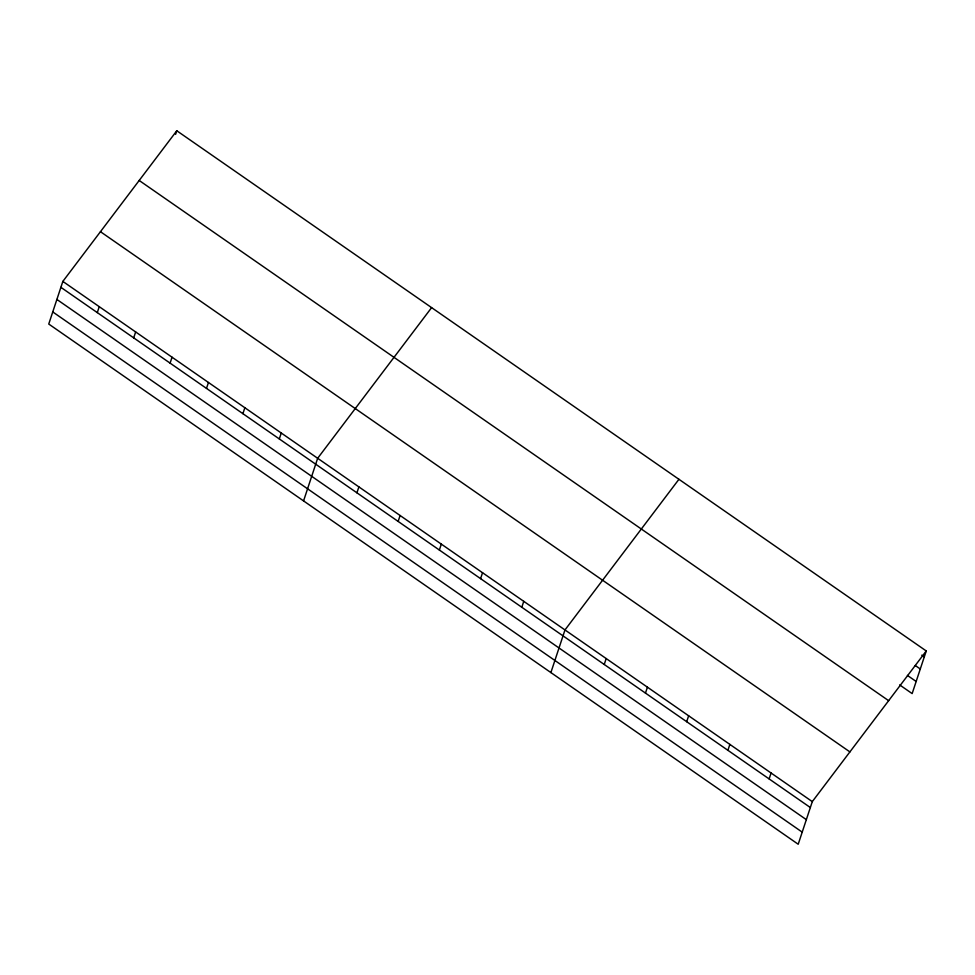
<?xml version="1.0" encoding="UTF-8"?>
<svg xmlns="http://www.w3.org/2000/svg" width="975" height="975" viewBox="0 0 975 975"><rect width="100%" height="100%" fill="white"/><g stroke="black" fill="none" stroke-linecap="round" stroke-linejoin="round"><path stroke-width="1.46" d="M62.851 281.409L48.75 324.041L798.208 844.24L812.297 801.621L926.25 650.959L176.792 130.76L62.851 281.409L812.297 801.621M97.293 312.597L99.243 306.686M175.622 134.306L176.792 130.76M133.697 337.862L135.647 331.951M170.101 363.127L172.051 357.216M206.493 388.391L208.455 382.48M242.897 413.668L244.859 407.745M279.301 438.933L281.263 433.022M303.566 500.906L317.655 458.287L431.608 307.625M356.923 492.814L358.885 486.891M398.141 521.418L400.103 515.507M439.359 550.034L441.322 544.123M480.59 578.638L482.54 572.727M521.808 607.254L523.758 601.343M550.887 672.579L564.976 629.947L678.929 479.298M604.244 664.475L606.194 658.564M645.462 693.091L647.424 687.18M686.68 721.695L688.642 715.784M727.898 750.311L729.861 744.4M769.129 778.915L771.079 773.004M926.25 650.959L912.149 693.591L899.669 684.913M921.802 655.139L924.3 656.882M915.293 665.523L920.29 668.984M907.42 675.407L916.159 681.476M139.193 180.473L888.652 700.684M100.449 231.697L849.908 751.908M60.889 287.332L810.347 807.532M56.879 299.447L806.337 819.646M52.76 311.927L802.206 832.126"/></g></svg>
